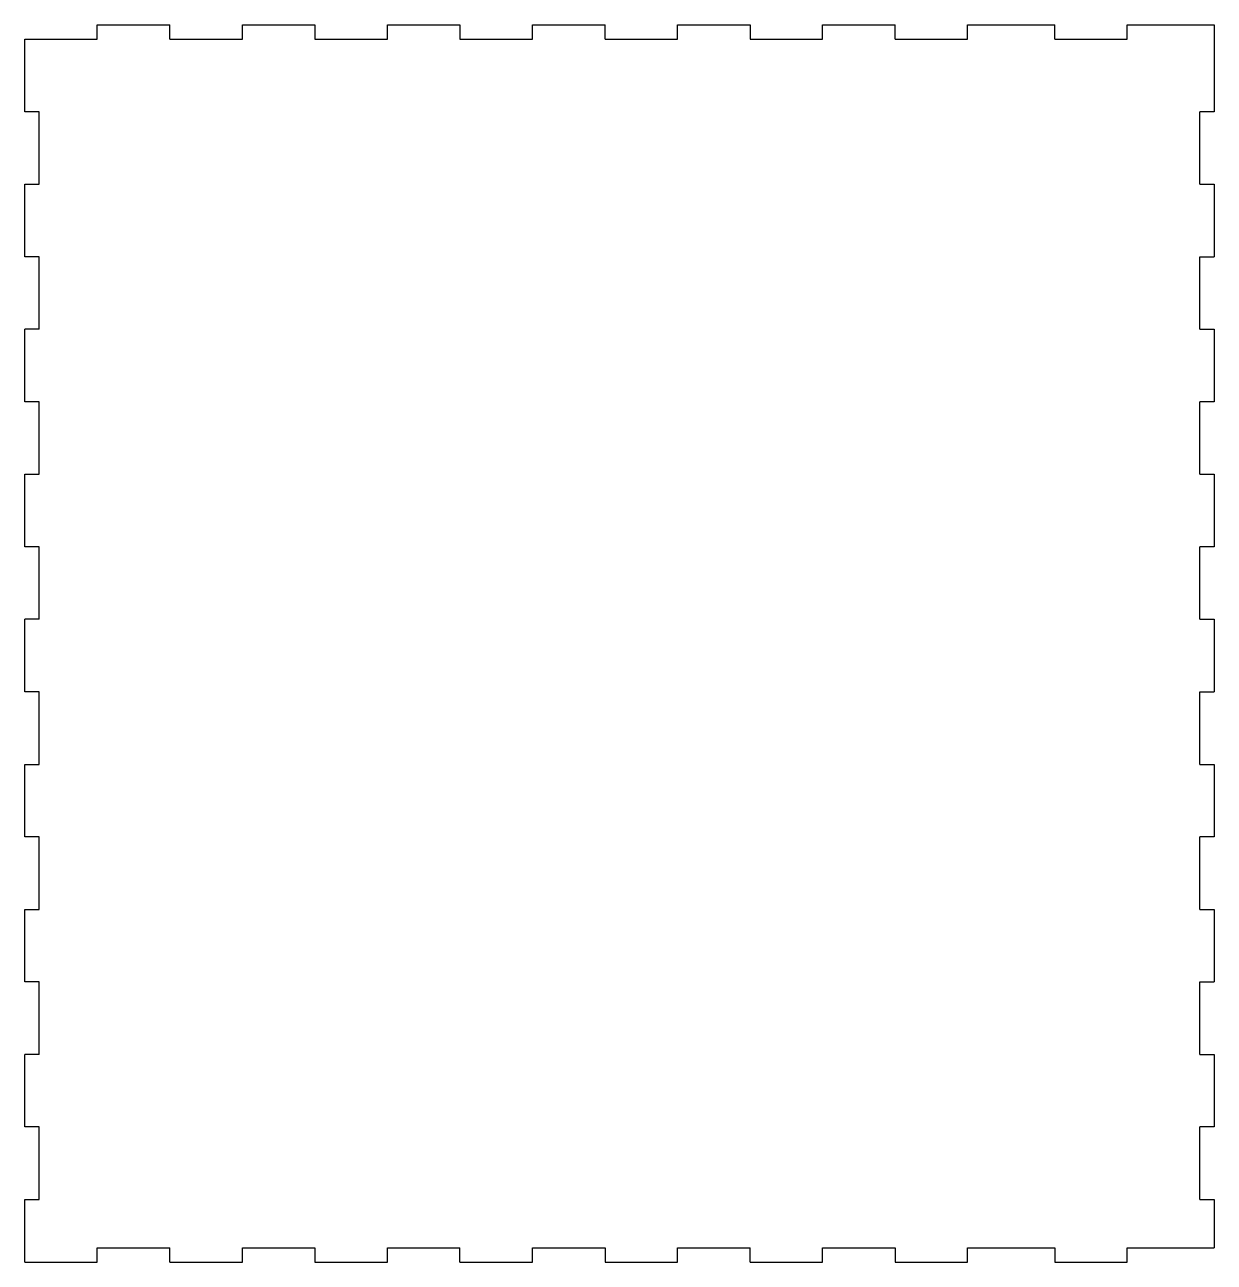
# Model space of a CAD drawing. Header units: metres. Extents: x 7445 to 7691, y -2254 to -1998.
import ezdxf

# ---------------------------------------------------------------- set-up
doc = ezdxf.new("R2010")
doc.units = ezdxf.units.M

msp = doc.modelspace()

# ---------------------------------------------------------------- linework, layer by layer
at = {"layer": 'Layer0'}
for p, q in [((7459.87, -2000.5), (7459.87, -1997.5)), ((7459.87, -1997.5), (7474.87, -1997.5)), ((7474.87, -2000.5), (7474.87, -1997.5)), ((7489.87, -1997.5), (7504.87, -1997.5)), ((7489.87, -2000.5), (7489.87, -1997.5)), ((7504.87, -1997.5), (7504.87, -2000.5)), ((7519.87, -2000.5), (7519.87, -1997.5)), ((7519.87, -1997.5), (7534.87, -1997.5)), ((7534.87, -1997.5), (7534.87, -2000.5)), ((7549.87, -1997.5), (7564.87, -1997.5)), ((7549.87, -2000.5), (7549.87, -1997.5)), ((7564.87, -2000.5), (7564.87, -1997.5)), ((7579.87, -1997.5), (7594.87, -1997.5)), ((7579.87, -2000.5), (7579.87, -1997.5)), ((7594.87, -1997.5), (7594.87, -2000.5)), ((7609.87, -1997.5), (7624.87, -1997.5)), ((7609.87, -2000.5), (7609.87, -1997.5)), ((7624.87, -2000.5), (7624.87, -1997.5)), ((7639.87, -2000.5), (7639.87, -1997.5)), ((7639.87, -1997.5), (7657.87, -1997.5)), ((7657.87, -2000.5), (7657.87, -1997.5)), ((7672.87, -1997.5), (7690.87, -1997.5)), ((7672.87, -2000.5), (7672.87, -1997.5)), ((7690.87, -1997.5), (7690.87, -2015.5)), ((7444.87, -2015.5), (7444.87, -2000.5)), ((7444.87, -2000.5), (7459.87, -2000.5)), ((7474.87, -2000.5), (7489.87, -2000.5)), ((7504.87, -2000.5), (7519.87, -2000.5)), ((7534.87, -2000.5), (7549.87, -2000.5)), ((7564.87, -2000.5), (7579.87, -2000.5)), ((7594.87, -2000.5), (7609.87, -2000.5)), ((7624.87, -2000.5), (7639.87, -2000.5)), ((7657.87, -2000.5), (7672.87, -2000.5)), ((7447.87, -2015.5), (7444.87, -2015.5)), ((7447.87, -2030.5), (7447.87, -2015.5)), ((7690.87, -2015.5), (7687.87, -2015.5)), ((7687.87, -2030.5), (7687.87, -2015.5)), ((7444.87, -2045.5), (7444.87, -2030.5)), ((7444.87, -2030.5), (7447.87, -2030.5)), ((7687.87, -2030.5), (7690.87, -2030.5)), ((7690.87, -2030.5), (7690.87, -2045.5)), ((7447.87, -2045.5), (7444.87, -2045.5)), ((7447.87, -2060.5), (7447.87, -2045.5)), ((7687.87, -2045.5), (7690.87, -2045.5)), ((7687.87, -2060.5), (7687.87, -2045.5)), ((7444.87, -2075.5), (7444.87, -2060.5)), ((7447.87, -2060.5), (7444.87, -2060.5)), ((7687.87, -2060.5), (7690.87, -2060.5)), ((7690.87, -2060.5), (7690.87, -2075.5)), ((7447.87, -2075.5), (7444.87, -2075.5)), ((7447.87, -2090.5), (7447.87, -2075.5)), ((7690.87, -2075.5), (7687.87, -2075.5)), ((7687.87, -2090.5), (7687.87, -2075.5)), ((7444.87, -2105.5), (7444.87, -2090.5)), ((7444.87, -2090.5), (7447.87, -2090.5)), ((7687.87, -2090.5), (7690.87, -2090.5)), ((7690.87, -2090.5), (7690.87, -2105.5)), ((7447.87, -2105.5), (7444.87, -2105.5)), ((7447.87, -2120.5), (7447.87, -2105.5)), ((7687.87, -2120.5), (7687.87, -2105.5)), ((7690.87, -2105.5), (7687.87, -2105.5)), ((7444.87, -2135.5), (7444.87, -2120.5)), ((7447.87, -2120.5), (7444.87, -2120.5)), ((7687.87, -2120.5), (7690.87, -2120.5)), ((7690.87, -2120.5), (7690.87, -2135.5)), ((7447.87, -2135.5), (7444.87, -2135.5)), ((7447.87, -2150.5), (7447.87, -2135.5)), ((7687.87, -2150.5), (7687.87, -2135.5)), ((7687.87, -2135.5), (7690.87, -2135.5)), ((7444.87, -2165.5), (7444.87, -2150.5)), ((7444.87, -2150.5), (7447.87, -2150.5)), ((7687.87, -2150.5), (7690.87, -2150.5)), ((7690.87, -2150.5), (7690.87, -2165.5)), ((7447.87, -2165.5), (7444.87, -2165.5)), ((7447.87, -2180.5), (7447.87, -2165.5)), ((7687.87, -2180.5), (7687.87, -2165.5)), ((7690.87, -2165.5), (7687.87, -2165.5)), ((7444.87, -2195.5), (7444.87, -2180.5)), ((7444.87, -2180.5), (7447.87, -2180.5)), ((7687.87, -2180.5), (7690.87, -2180.5)), ((7690.87, -2180.5), (7690.87, -2195.5)), ((7447.87, -2195.5), (7444.87, -2195.5)), ((7447.87, -2210.5), (7447.87, -2195.5)), ((7687.87, -2210.5), (7687.87, -2195.5)), ((7687.87, -2195.5), (7690.87, -2195.5)), ((7444.87, -2225.5), (7444.87, -2210.5)), ((7447.87, -2210.5), (7444.87, -2210.5)), ((7687.87, -2210.5), (7690.87, -2210.5)), ((7690.87, -2210.5), (7690.87, -2225.5)), ((7447.87, -2225.5), (7444.87, -2225.5)), ((7447.87, -2240.5), (7447.87, -2225.5)), ((7687.87, -2240.5), (7687.87, -2225.5)), ((7690.87, -2225.5), (7687.87, -2225.5)), ((7444.87, -2253.5), (7444.87, -2240.5)), ((7444.87, -2240.5), (7447.87, -2240.5)), ((7687.87, -2240.5), (7690.87, -2240.5)), ((7690.87, -2240.5), (7690.87, -2250.5)), ((7459.87, -2250.5), (7474.87, -2250.5)), ((7459.87, -2253.5), (7459.87, -2250.5)), ((7474.87, -2253.5), (7474.87, -2250.5)), ((7489.87, -2250.5), (7504.87, -2250.5)), ((7489.87, -2253.5), (7489.87, -2250.5)), ((7504.87, -2250.5), (7504.87, -2253.5)), ((7519.87, -2250.5), (7534.87, -2250.5)), ((7519.87, -2253.5), (7519.87, -2250.5)), ((7534.87, -2253.5), (7534.87, -2250.5)), ((7549.87, -2250.5), (7564.87, -2250.5)), ((7549.87, -2253.5), (7549.87, -2250.5)), ((7564.87, -2250.5), (7564.87, -2253.5)), ((7579.87, -2250.5), (7594.87, -2250.5)), ((7579.87, -2253.5), (7579.87, -2250.5)), ((7594.87, -2253.5), (7594.87, -2250.5)), ((7609.87, -2250.5), (7624.87, -2250.5)), ((7609.87, -2253.5), (7609.87, -2250.5)), ((7624.87, -2250.5), (7624.87, -2253.5)), ((7639.87, -2250.5), (7657.87, -2250.5)), ((7639.87, -2253.5), (7639.87, -2250.5)), ((7657.87, -2250.5), (7657.87, -2253.5)), ((7672.87, -2250.5), (7690.87, -2250.5)), ((7672.87, -2253.5), (7672.87, -2250.5)), ((7444.87, -2253.5), (7459.87, -2253.5)), ((7474.87, -2253.5), (7489.87, -2253.5)), ((7504.87, -2253.5), (7519.87, -2253.5)), ((7534.87, -2253.5), (7549.87, -2253.5)), ((7564.87, -2253.5), (7579.87, -2253.5)), ((7594.87, -2253.5), (7609.87, -2253.5)), ((7624.87, -2253.5), (7639.87, -2253.5)), ((7657.87, -2253.5), (7672.87, -2253.5))]:
    msp.add_line(p, q, dxfattribs=at)

doc.saveas('drawing.dxf')
